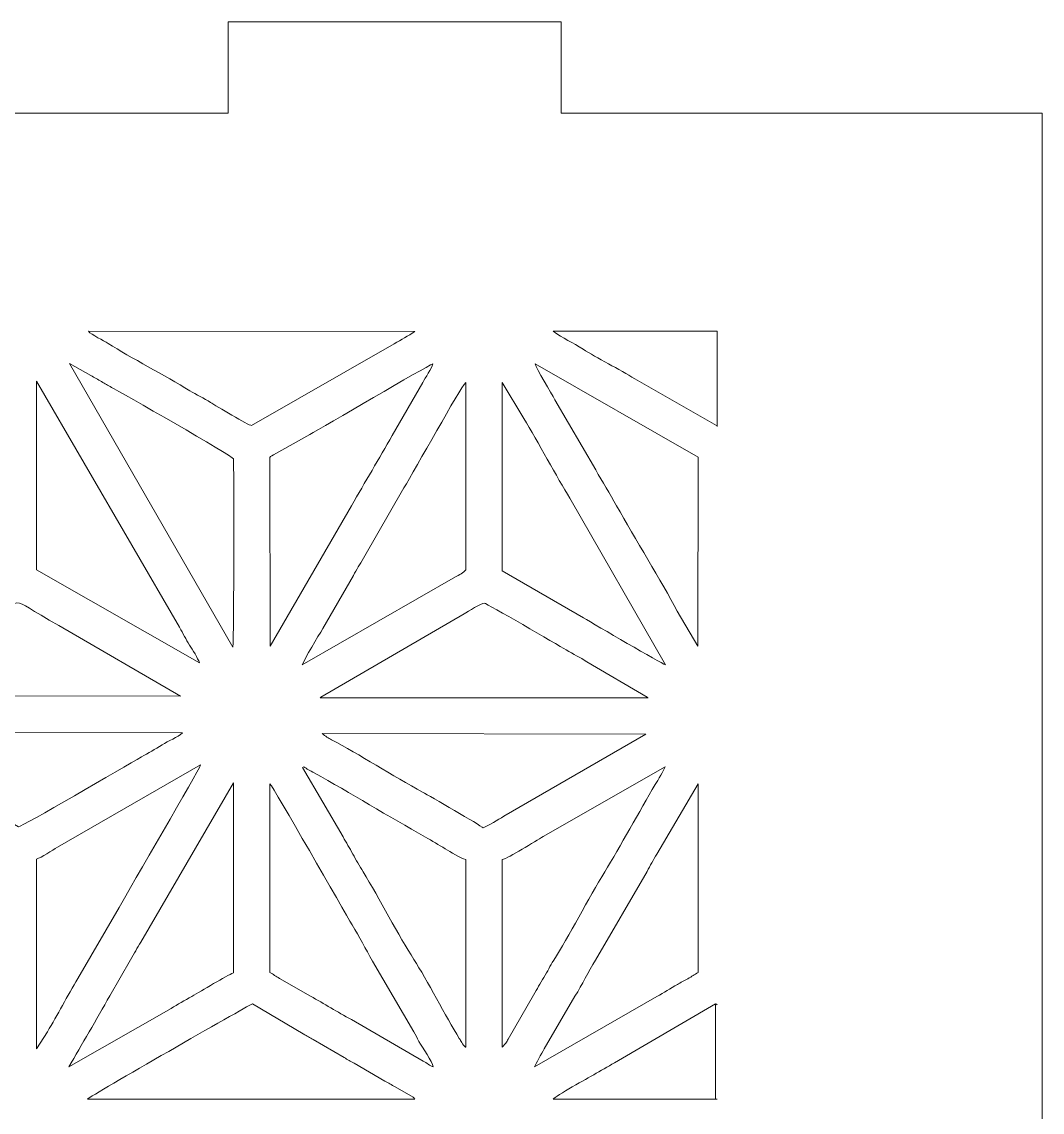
# Model space of a CAD drawing. Header units: inches. Extents: x -60.4 to -14.9, y -20.3 to 14.1.
# Drawn here: x -16.454 to -14.879, y 9.22 to 10.905 of the extents above; entities that cross this region are included whole.
import ezdxf

# ---------------------------------------------------------------- set-up
doc = ezdxf.new("R2010")
doc.units = ezdxf.units.IN
doc.header["$MEASUREMENT"] = 0
doc.layers.add('Master Desktop', color=7, linetype='Continuous', plot=False)

msp = doc.modelspace()

# ---------------------------------------------------------------- linework, layer by layer
at = {"layer": 'Master Desktop', "lineweight": 9}
msp.add_open_spline([(-15.6213, 10.7637), (-15.6213, 10.7637), (-15.6213, 10.9047), (-15.6213, 10.9047), (-15.6213, 10.9047), (-15.6213, 10.9047), (-16.1355, 10.9047), (-16.1355, 10.9047), (-16.1355, 10.9047), (-16.1355, 10.9047), (-16.1355, 10.7637), (-16.1355, 10.7637)], degree=3, knots=[0, 0, 0, 0, 0.25, 0.25, 0.25, 0.25, 0.5, 0.5, 0.5, 0.5, 1, 1, 1, 1], dxfattribs=at)
for points in [[(-19.6119, 10.7638), (-19.6119, 10.7638), (-16.1355, 10.7638), (-16.1355, 10.7638)], [(-15.6213, 10.7638), (-15.6213, 10.7638), (-14.8786, 10.7638), (-14.8786, 10.7638)]]:
    msp.add_open_spline(points, degree=3, dxfattribs=at)
at = {"layer": 'Master Desktop', "lineweight": 18}
msp.add_open_spline([(-14.8786, 10.7638), (-14.8786, 10.7638), (-14.8786, -11.49), (-14.8786, -11.49), (-14.8786, -11.49), (-14.8786, -11.49), (-14.8786, -11.6795), (-14.8786, -11.6795)], degree=3, knots=[0, 0, 0, 0, 0.333333, 0.333333, 0.333333, 0.333333, 1, 1, 1, 1], dxfattribs=at)
at = {"layer": 'Master Desktop', "color": 5, "lineweight": 9}
for points, knots in [([(-15.8477, 10.4265), (-15.8576, 10.4195), (-15.8686, 10.4134), (-15.8792, 10.4075), (-15.8792, 10.4075), (-15.8792, 10.4075), (-16.0996, 10.2811), (-16.0996, 10.2811), (-16.0996, 10.2811), (-16.1034, 10.281), (-16.1554, 10.3118), (-16.1628, 10.3166), (-16.1628, 10.3166), (-16.1735, 10.3235), (-16.1848, 10.3285), (-16.1951, 10.3349), (-16.1951, 10.3349), (-16.2334, 10.3586), (-16.2859, 10.3856), (-16.3212, 10.408), (-16.3212, 10.408), (-16.3279, 10.4122), (-16.3472, 10.421), (-16.3514, 10.4267), (-16.3514, 10.4267), (-16.3514, 10.4267), (-15.8477, 10.4265), (-15.8477, 10.4265)], [0, 0, 0, 0, 0.125, 0.125, 0.125, 0.125, 0.25, 0.25, 0.25, 0.25, 0.375, 0.375, 0.375, 0.375, 0.5, 0.5, 0.5, 0.5, 0.625, 0.625, 0.625, 0.625, 0.75, 0.75, 0.75, 0.75, 1, 1, 1, 1]), ([(-15.3803, 10.2816), (-15.381, 10.2813), (-15.3815, 10.2811), (-15.3817, 10.2811), (-15.3817, 10.2811), (-15.3817, 10.2811), (-15.5079, 10.3532), (-15.5079, 10.3532), (-15.5079, 10.3532), (-15.5302, 10.3672), (-15.5675, 10.3862), (-15.5877, 10.399), (-15.5877, 10.399), (-15.6035, 10.409), (-15.6185, 10.4159), (-15.6336, 10.4266), (-15.6336, 10.4266), (-15.6336, 10.4266), (-15.5067, 10.4266), (-15.3803, 10.4266)], [0, 0, 0, 0, 0.166667, 0.166667, 0.166667, 0.166667, 0.333333, 0.333333, 0.333333, 0.333333, 0.5, 0.5, 0.5, 0.5, 0.666667, 0.666667, 0.666667, 0.666667, 1, 1, 1, 1]), ([(-16.3806, 10.3768), (-16.3806, 10.3768), (-16.3479, 10.3584), (-16.3479, 10.3584), (-16.3479, 10.3584), (-16.3425, 10.355), (-16.3369, 10.3522), (-16.3312, 10.349), (-16.3312, 10.349), (-16.3253, 10.3457), (-16.3223, 10.3433), (-16.3158, 10.3399), (-16.3158, 10.3399), (-16.3042, 10.3337), (-16.1287, 10.2341), (-16.1275, 10.2295), (-16.1275, 10.2295), (-16.127, 10.2276), (-16.1264, 9.9554), (-16.1285, 9.9388), (-16.1285, 9.9388), (-16.1285, 9.9388), (-16.3806, 10.3768), (-16.3806, 10.3768)], [0, 0, 0, 0, 0.142857, 0.142857, 0.142857, 0.142857, 0.285714, 0.285714, 0.285714, 0.285714, 0.428571, 0.428571, 0.428571, 0.428571, 0.571429, 0.571429, 0.571429, 0.571429, 0.714286, 0.714286, 0.714286, 0.714286, 1, 1, 1, 1]), ([(-16.0714, 10.2278), (-16.0714, 10.2345), (-16.0704, 10.2328), (-16.0655, 10.2356), (-16.0655, 10.2356), (-16.0655, 10.2356), (-16.0096, 10.2671), (-16.0096, 10.2671), (-16.0096, 10.2671), (-15.9895, 10.2784), (-15.8305, 10.3722), (-15.8195, 10.3764), (-15.8195, 10.3764), (-15.8217, 10.369), (-15.8311, 10.3546), (-15.8351, 10.3476), (-15.8351, 10.3476), (-15.8351, 10.3476), (-15.8826, 10.2658), (-15.8826, 10.2658), (-15.8826, 10.2658), (-15.9021, 10.2303), (-15.9246, 10.1937), (-15.9452, 10.1572), (-15.9452, 10.1572), (-15.9452, 10.1572), (-16.071, 9.9402), (-16.071, 9.9402), (-16.071, 9.9402), (-16.071, 9.9402), (-16.0714, 10.2278), (-16.0714, 10.2278)], [0, 0, 0, 0, 0.111111, 0.111111, 0.111111, 0.111111, 0.222222, 0.222222, 0.222222, 0.222222, 0.333333, 0.333333, 0.333333, 0.333333, 0.444444, 0.444444, 0.444444, 0.444444, 0.555556, 0.555556, 0.555556, 0.555556, 0.666667, 0.666667, 0.666667, 0.666667, 0.777778, 0.777778, 0.777778, 0.777778, 1, 1, 1, 1]), ([(-15.4099, 10.2321), (-15.4099, 10.2321), (-15.4103, 9.9402), (-15.4103, 9.9402), (-15.4103, 9.9402), (-15.4103, 9.9402), (-15.4421, 9.9944), (-15.4421, 9.9944), (-15.4421, 9.9944), (-15.4666, 10.0404), (-15.5077, 10.107), (-15.536, 10.1572), (-15.536, 10.1572), (-15.5466, 10.176), (-15.5574, 10.194), (-15.5681, 10.2126), (-15.5681, 10.2126), (-15.5681, 10.2126), (-15.631, 10.3208), (-15.631, 10.3208), (-15.631, 10.3208), (-15.6367, 10.3311), (-15.6597, 10.3694), (-15.6617, 10.3764), (-15.6617, 10.3764), (-15.6617, 10.3764), (-15.4099, 10.2321), (-15.4099, 10.2321)], [0, 0, 0, 0, 0.125, 0.125, 0.125, 0.125, 0.25, 0.25, 0.25, 0.25, 0.375, 0.375, 0.375, 0.375, 0.5, 0.5, 0.5, 0.5, 0.625, 0.625, 0.625, 0.625, 0.75, 0.75, 0.75, 0.75, 1, 1, 1, 1]), ([(-16.4316, 10.3495), (-16.4316, 10.3495), (-16.2111, 9.9694), (-16.2111, 9.9694), (-16.2111, 9.9694), (-16.2053, 9.9595), (-16.2011, 9.9509), (-16.1952, 9.9418), (-16.1952, 9.9418), (-16.1908, 9.935), (-16.1825, 9.9215), (-16.1801, 9.9145), (-16.1801, 9.9145), (-16.1801, 9.9145), (-16.4315, 10.0582), (-16.4315, 10.0582), (-16.4315, 10.0582), (-16.4315, 10.0582), (-16.4316, 10.3495), (-16.4316, 10.3495)], [0, 0, 0, 0, 0.166667, 0.166667, 0.166667, 0.166667, 0.333333, 0.333333, 0.333333, 0.333333, 0.5, 0.5, 0.5, 0.5, 0.666667, 0.666667, 0.666667, 0.666667, 1, 1, 1, 1]), ([(-16.0212, 9.9114), (-16.0177, 9.9215), (-15.9966, 9.955), (-15.9896, 9.9677), (-15.9896, 9.9677), (-15.9896, 9.9677), (-15.9424, 10.0496), (-15.9424, 10.0496), (-15.9424, 10.0496), (-15.9373, 10.0589), (-15.9323, 10.0666), (-15.9269, 10.0761), (-15.9269, 10.0761), (-15.9269, 10.0761), (-15.8644, 10.1848), (-15.8644, 10.1848), (-15.8644, 10.1848), (-15.8469, 10.2125), (-15.7784, 10.3385), (-15.7687, 10.3475), (-15.7687, 10.3475), (-15.7687, 10.3475), (-15.7687, 10.0583), (-15.7687, 10.0583), (-15.7687, 10.0583), (-15.7718, 10.0532), (-15.7792, 10.0506), (-15.7846, 10.0472), (-15.7846, 10.0472), (-15.7846, 10.0472), (-16.0212, 9.9114), (-16.0212, 9.9114)], [0, 0, 0, 0, 0.111111, 0.111111, 0.111111, 0.111111, 0.222222, 0.222222, 0.222222, 0.222222, 0.333333, 0.333333, 0.333333, 0.333333, 0.444444, 0.444444, 0.444444, 0.444444, 0.555556, 0.555556, 0.555556, 0.555556, 0.666667, 0.666667, 0.666667, 0.666667, 0.777778, 0.777778, 0.777778, 0.777778, 1, 1, 1, 1]), ([(-15.7126, 10.3475), (-15.7126, 10.3475), (-15.6789, 10.2921), (-15.6789, 10.2921), (-15.6789, 10.2921), (-15.6579, 10.2568), (-15.6275, 10.1999), (-15.6081, 10.1691), (-15.6081, 10.1691), (-15.6081, 10.1691), (-15.4601, 9.9114), (-15.4601, 9.9114), (-15.4601, 9.9114), (-15.4684, 9.9143), (-15.5673, 9.9729), (-15.5871, 9.9839), (-15.5871, 9.9839), (-15.5871, 9.9839), (-15.7126, 10.0566), (-15.7126, 10.0566), (-15.7126, 10.0566), (-15.7126, 10.0566), (-15.7126, 10.3475), (-15.7126, 10.3475)], [0, 0, 0, 0, 0.142857, 0.142857, 0.142857, 0.142857, 0.285714, 0.285714, 0.285714, 0.285714, 0.428571, 0.428571, 0.428571, 0.428571, 0.571429, 0.571429, 0.571429, 0.571429, 0.714286, 0.714286, 0.714286, 0.714286, 1, 1, 1, 1]), ([(-16.5237, 9.9725), (-16.4387, 10.0159), (-16.4863, 10.0213), (-16.3972, 9.972), (-16.3972, 9.972), (-16.3972, 9.972), (-16.2091, 9.8631), (-16.2091, 9.8631), (-16.2091, 9.8631), (-16.2091, 9.8631), (-16.7118, 9.8635), (-16.7118, 9.8635), (-16.7118, 9.8635), (-16.7118, 9.8635), (-16.5237, 9.9725), (-16.5237, 9.9725)], [0, 0, 0, 0, 0.2, 0.2, 0.2, 0.2, 0.4, 0.4, 0.4, 0.4, 0.6, 0.6, 0.6, 0.6, 1, 1, 1, 1]), ([(-15.9937, 9.8603), (-15.9934, 9.8606), (-15.9929, 9.8611), (-15.9926, 9.8613), (-15.9926, 9.8613), (-15.9926, 9.8613), (-15.7713, 9.9903), (-15.7713, 9.9903), (-15.7713, 9.9903), (-15.7655, 9.9936), (-15.7442, 10.007), (-15.7401, 10.0067), (-15.7401, 10.0067), (-15.7366, 10.0065), (-15.6274, 9.9426), (-15.6138, 9.9345), (-15.6138, 9.9345), (-15.6026, 9.9278), (-15.5926, 9.9231), (-15.5816, 9.9161), (-15.5816, 9.9161), (-15.5816, 9.9161), (-15.4887, 9.8613), (-15.4887, 9.8613), (-15.4887, 9.8613), (-15.4885, 9.8617), (-15.4879, 9.8606), (-15.4869, 9.8603), (-15.4869, 9.8603), (-15.4869, 9.8603), (-15.9937, 9.8603), (-15.9937, 9.8603)], [0, 0, 0, 0, 0.111111, 0.111111, 0.111111, 0.111111, 0.222222, 0.222222, 0.222222, 0.222222, 0.333333, 0.333333, 0.333333, 0.333333, 0.444444, 0.444444, 0.444444, 0.444444, 0.555556, 0.555556, 0.555556, 0.555556, 0.666667, 0.666667, 0.666667, 0.666667, 0.777778, 0.777778, 0.777778, 0.777778, 1, 1, 1, 1]), ([(-16.2063, 9.8063), (-16.2135, 9.7999), (-16.2289, 9.7936), (-16.2378, 9.7879), (-16.2378, 9.7879), (-16.2484, 9.7811), (-16.2591, 9.7752), (-16.2698, 9.7692), (-16.2698, 9.7692), (-16.2968, 9.7538), (-16.4553, 9.6611), (-16.4593, 9.6611), (-16.4593, 9.6611), (-16.4593, 9.6611), (-16.7118, 9.8067), (-16.7118, 9.8067), (-16.7118, 9.8067), (-16.7118, 9.8067), (-16.2063, 9.8063), (-16.2063, 9.8063)], [0, 0, 0, 0, 0.166667, 0.166667, 0.166667, 0.166667, 0.333333, 0.333333, 0.333333, 0.333333, 0.5, 0.5, 0.5, 0.5, 0.666667, 0.666667, 0.666667, 0.666667, 1, 1, 1, 1]), ([(-15.7421, 9.6596), (-15.7461, 9.6639), (-15.825, 9.709), (-15.8354, 9.7147), (-15.8354, 9.7147), (-15.8808, 9.7397), (-15.9345, 9.7737), (-15.976, 9.7958), (-15.976, 9.7958), (-15.9812, 9.7986), (-15.9853, 9.8007), (-15.9904, 9.8054), (-15.9904, 9.8054), (-15.9904, 9.8054), (-15.4906, 9.8046), (-15.4906, 9.8046), (-15.4906, 9.8046), (-15.4906, 9.8046), (-15.7101, 9.6775), (-15.7101, 9.6775), (-15.7101, 9.6775), (-15.7187, 9.6722), (-15.7335, 9.663), (-15.7421, 9.6596)], [0, 0, 0, 0, 0.142857, 0.142857, 0.142857, 0.142857, 0.285714, 0.285714, 0.285714, 0.285714, 0.428571, 0.428571, 0.428571, 0.428571, 0.571429, 0.571429, 0.571429, 0.571429, 0.714286, 0.714286, 0.714286, 0.714286, 1, 1, 1, 1]), ([(-16.4315, 9.6114), (-16.4248, 9.6135), (-16.4071, 9.6254), (-16.3994, 9.6298), (-16.3994, 9.6298), (-16.3994, 9.6298), (-16.1783, 9.7568), (-16.1783, 9.7568), (-16.1783, 9.7568), (-16.1824, 9.746), (-16.2866, 9.5685), (-16.3043, 9.5364), (-16.3043, 9.5364), (-16.3043, 9.5364), (-16.3678, 9.4269), (-16.3678, 9.4269), (-16.3678, 9.4269), (-16.3838, 9.401), (-16.3995, 9.3696), (-16.4149, 9.3448), (-16.4149, 9.3448), (-16.4149, 9.3448), (-16.4316, 9.3184), (-16.4316, 9.3184), (-16.4316, 9.3184), (-16.4316, 9.3184), (-16.4315, 9.6114), (-16.4315, 9.6114)], [0, 0, 0, 0, 0.125, 0.125, 0.125, 0.125, 0.25, 0.25, 0.25, 0.25, 0.375, 0.375, 0.375, 0.375, 0.5, 0.5, 0.5, 0.5, 0.625, 0.625, 0.625, 0.625, 0.75, 0.75, 0.75, 0.75, 1, 1, 1, 1]), ([(-15.9583, 9.6457), (-15.9583, 9.6457), (-16.0208, 9.7528), (-16.0208, 9.7528), (-16.0208, 9.7528), (-16.0208, 9.7528), (-16.019, 9.7541), (-16.019, 9.7541), (-16.019, 9.7541), (-16.0143, 9.7506), (-16.0091, 9.7481), (-16.0028, 9.7446), (-16.0028, 9.7446), (-15.9479, 9.7143), (-15.8873, 9.6766), (-15.8311, 9.6455), (-15.8311, 9.6455), (-15.8203, 9.6395), (-15.8111, 9.6334), (-15.8004, 9.6273), (-15.8004, 9.6273), (-15.7924, 9.6228), (-15.777, 9.6126), (-15.7687, 9.6106), (-15.7687, 9.6106), (-15.7687, 9.6106), (-15.7688, 9.3207), (-15.7688, 9.3207), (-15.7688, 9.3207), (-15.7692, 9.3209), (-15.7696, 9.3214), (-15.7699, 9.3216), (-15.7699, 9.3216), (-15.7699, 9.3216), (-15.7728, 9.3247), (-15.7728, 9.3247), (-15.7728, 9.3247), (-15.7741, 9.3265), (-15.7735, 9.3259), (-15.7748, 9.328), (-15.7748, 9.328), (-15.7765, 9.3309), (-15.7768, 9.3314), (-15.7788, 9.3345), (-15.7788, 9.3345), (-15.7995, 9.3673), (-15.8289, 9.4254), (-15.849, 9.4565), (-15.849, 9.4565), (-15.8715, 9.4913), (-15.9029, 9.5522), (-15.9271, 9.5915), (-15.9271, 9.5915), (-15.933, 9.6012), (-15.9382, 9.6101), (-15.9431, 9.6191), (-15.9431, 9.6191), (-15.9483, 9.6288), (-15.9532, 9.6365), (-15.9583, 9.6457)], [0, 0, 0, 0, 0.0625, 0.0625, 0.0625, 0.0625, 0.125, 0.125, 0.125, 0.125, 0.1875, 0.1875, 0.1875, 0.1875, 0.25, 0.25, 0.25, 0.25, 0.3125, 0.3125, 0.3125, 0.3125, 0.375, 0.375, 0.375, 0.375, 0.4375, 0.4375, 0.4375, 0.4375, 0.5, 0.5, 0.5, 0.5, 0.5625, 0.5625, 0.5625, 0.5625, 0.625, 0.625, 0.625, 0.625, 0.6875, 0.6875, 0.6875, 0.6875, 0.75, 0.75, 0.75, 0.75, 0.8125, 0.8125, 0.8125, 0.8125, 0.875, 0.875, 0.875, 0.875, 1, 1, 1, 1]), ([(-15.7126, 9.6106), (-15.7025, 9.613), (-15.6617, 9.6391), (-15.649, 9.6461), (-15.649, 9.6461), (-15.649, 9.6461), (-15.4607, 9.7541), (-15.4607, 9.7541), (-15.4607, 9.7541), (-15.463, 9.7488), (-15.4721, 9.7333), (-15.4761, 9.7266), (-15.4761, 9.7266), (-15.5002, 9.6861), (-15.5306, 9.6298), (-15.5542, 9.5915), (-15.5542, 9.5915), (-15.5782, 9.5526), (-15.6104, 9.4902), (-15.633, 9.4554), (-15.633, 9.4554), (-15.6391, 9.446), (-15.6419, 9.438), (-15.6482, 9.4287), (-15.6482, 9.4287), (-15.6546, 9.4192), (-15.6581, 9.4111), (-15.6644, 9.4012), (-15.6644, 9.4012), (-15.6644, 9.4012), (-15.7032, 9.3335), (-15.7032, 9.3335), (-15.7032, 9.3335), (-15.7048, 9.3309), (-15.7052, 9.3298), (-15.7071, 9.3269), (-15.7071, 9.3269), (-15.7071, 9.3269), (-15.7126, 9.3207), (-15.7126, 9.3207), (-15.7126, 9.3207), (-15.7126, 9.3207), (-15.7126, 9.6106), (-15.7126, 9.6106)], [0, 0, 0, 0, 0.083333, 0.083333, 0.083333, 0.083333, 0.166667, 0.166667, 0.166667, 0.166667, 0.25, 0.25, 0.25, 0.25, 0.333333, 0.333333, 0.333333, 0.333333, 0.416667, 0.416667, 0.416667, 0.416667, 0.5, 0.5, 0.5, 0.5, 0.583333, 0.583333, 0.583333, 0.583333, 0.666667, 0.666667, 0.666667, 0.666667, 0.75, 0.75, 0.75, 0.75, 0.833333, 0.833333, 0.833333, 0.833333, 1, 1, 1, 1]), ([(-16.3817, 9.2905), (-16.3624, 9.3246), (-16.3389, 9.3635), (-16.3185, 9.4003), (-16.3185, 9.4003), (-16.3185, 9.4003), (-16.2865, 9.4557), (-16.2865, 9.4557), (-16.2865, 9.4557), (-16.2808, 9.4657), (-16.2762, 9.4742), (-16.2705, 9.4833), (-16.2705, 9.4833), (-16.2705, 9.4833), (-16.1276, 9.7293), (-16.1276, 9.7293), (-16.1276, 9.7293), (-16.1276, 9.7293), (-16.1275, 9.4358), (-16.1275, 9.4358), (-16.1275, 9.4358), (-16.1383, 9.4316), (-16.1773, 9.4074), (-16.1918, 9.3994), (-16.1918, 9.3994), (-16.2035, 9.3929), (-16.2134, 9.3869), (-16.2239, 9.3808), (-16.2239, 9.3808), (-16.2239, 9.3808), (-16.3817, 9.2905), (-16.3817, 9.2905)], [0, 0, 0, 0, 0.111111, 0.111111, 0.111111, 0.111111, 0.222222, 0.222222, 0.222222, 0.222222, 0.333333, 0.333333, 0.333333, 0.333333, 0.444444, 0.444444, 0.444444, 0.444444, 0.555556, 0.555556, 0.555556, 0.555556, 0.666667, 0.666667, 0.666667, 0.666667, 0.777778, 0.777778, 0.777778, 0.777778, 1, 1, 1, 1]), ([(-16.0712, 9.7279), (-16.0653, 9.7217), (-15.9571, 9.531), (-15.9442, 9.5097), (-15.9442, 9.5097), (-15.9333, 9.4917), (-15.9237, 9.4724), (-15.9127, 9.454), (-15.9127, 9.454), (-15.9127, 9.454), (-15.849, 9.3447), (-15.849, 9.3447), (-15.849, 9.3447), (-15.8462, 9.3396), (-15.844, 9.335), (-15.8411, 9.3299), (-15.8411, 9.3299), (-15.8354, 9.32), (-15.8208, 9.2988), (-15.8189, 9.2903), (-15.8189, 9.2903), (-15.8243, 9.2926), (-15.8289, 9.2962), (-15.8347, 9.2995), (-15.8347, 9.2995), (-15.8347, 9.2995), (-15.9455, 9.3634), (-15.9455, 9.3634), (-15.9455, 9.3634), (-15.9673, 9.3753), (-15.9871, 9.3879), (-16.0087, 9.3998), (-16.0087, 9.3998), (-16.0087, 9.3998), (-16.0564, 9.4271), (-16.0564, 9.4271), (-16.0564, 9.4271), (-16.0627, 9.4305), (-16.0655, 9.4334), (-16.0714, 9.4361), (-16.0714, 9.4361), (-16.0714, 9.4361), (-16.0712, 9.7279), (-16.0712, 9.7279)], [0, 0, 0, 0, 0.083333, 0.083333, 0.083333, 0.083333, 0.166667, 0.166667, 0.166667, 0.166667, 0.25, 0.25, 0.25, 0.25, 0.333333, 0.333333, 0.333333, 0.333333, 0.416667, 0.416667, 0.416667, 0.416667, 0.5, 0.5, 0.5, 0.5, 0.583333, 0.583333, 0.583333, 0.583333, 0.666667, 0.666667, 0.666667, 0.666667, 0.75, 0.75, 0.75, 0.75, 0.833333, 0.833333, 0.833333, 0.833333, 1, 1, 1, 1]), ([(-15.6624, 9.2903), (-15.6613, 9.2951), (-15.6513, 9.3117), (-15.6477, 9.3181), (-15.6477, 9.3181), (-15.6477, 9.3181), (-15.6001, 9.3998), (-15.6001, 9.3998), (-15.6001, 9.3998), (-15.5889, 9.4177), (-15.5794, 9.4371), (-15.5684, 9.4555), (-15.5684, 9.4555), (-15.5684, 9.4555), (-15.4888, 9.5924), (-15.4888, 9.5924), (-15.4888, 9.5924), (-15.4837, 9.6014), (-15.4794, 9.6099), (-15.4736, 9.6191), (-15.4736, 9.6191), (-15.4736, 9.6191), (-15.4099, 9.7279), (-15.4099, 9.7279), (-15.4099, 9.7279), (-15.4099, 9.7279), (-15.4099, 9.4361), (-15.4099, 9.4361), (-15.4099, 9.4361), (-15.4159, 9.4333), (-15.4192, 9.4301), (-15.426, 9.4265), (-15.426, 9.4265), (-15.4308, 9.4239), (-15.4373, 9.4206), (-15.4418, 9.4179), (-15.4418, 9.4179), (-15.4532, 9.4112), (-15.4625, 9.4052), (-15.4737, 9.3992), (-15.4737, 9.3992), (-15.4737, 9.3992), (-15.6624, 9.2903), (-15.6624, 9.2903)], [0, 0, 0, 0, 0.083333, 0.083333, 0.083333, 0.083333, 0.166667, 0.166667, 0.166667, 0.166667, 0.25, 0.25, 0.25, 0.25, 0.333333, 0.333333, 0.333333, 0.333333, 0.416667, 0.416667, 0.416667, 0.416667, 0.5, 0.5, 0.5, 0.5, 0.583333, 0.583333, 0.583333, 0.583333, 0.666667, 0.666667, 0.666667, 0.666667, 0.75, 0.75, 0.75, 0.75, 0.833333, 0.833333, 0.833333, 0.833333, 1, 1, 1, 1]), ([(-16.3532, 9.2407), (-16.3461, 9.2469), (-16.1102, 9.3821), (-16.0984, 9.3878), (-16.0984, 9.3878), (-16.0984, 9.3878), (-16.0198, 9.3414), (-16.0198, 9.3414), (-16.0198, 9.3414), (-16.0131, 9.3376), (-16.0103, 9.3364), (-16.0043, 9.3326), (-16.0043, 9.3326), (-16.0043, 9.3326), (-15.9567, 9.305), (-15.9567, 9.305), (-15.9567, 9.305), (-15.9513, 9.3015), (-15.9468, 9.2993), (-15.9411, 9.2961), (-15.9411, 9.2961), (-15.9411, 9.2961), (-15.8937, 9.2685), (-15.8937, 9.2685), (-15.8937, 9.2685), (-15.8885, 9.2656), (-15.8832, 9.2627), (-15.8779, 9.2597), (-15.8779, 9.2597), (-15.8779, 9.2597), (-15.8502, 9.2436), (-15.8502, 9.2436), (-15.8502, 9.2436), (-15.8474, 9.2413), (-15.8494, 9.2434), (-15.8473, 9.2404), (-15.8473, 9.2404), (-15.8473, 9.2404), (-16.3532, 9.2407), (-16.3532, 9.2407)], [0, 0, 0, 0, 0.090909, 0.090909, 0.090909, 0.090909, 0.181818, 0.181818, 0.181818, 0.181818, 0.272727, 0.272727, 0.272727, 0.272727, 0.363636, 0.363636, 0.363636, 0.363636, 0.454545, 0.454545, 0.454545, 0.454545, 0.545455, 0.545455, 0.545455, 0.545455, 0.636364, 0.636364, 0.636364, 0.636364, 0.727273, 0.727273, 0.727273, 0.727273, 0.818182, 0.818182, 0.818182, 0.818182, 1, 1, 1, 1]), ([(-15.3803, 9.2405), (-15.507, 9.2405), (-15.6339, 9.2404), (-15.6339, 9.2404), (-15.6339, 9.2404), (-15.6306, 9.2454), (-15.5792, 9.2737), (-15.5712, 9.2783), (-15.5712, 9.2783), (-15.5605, 9.2843), (-15.5497, 9.2908), (-15.539, 9.2968), (-15.539, 9.2968), (-15.539, 9.2968), (-15.3829, 9.3878), (-15.3829, 9.3878), (-15.3829, 9.3878), (-15.3821, 9.3874), (-15.3813, 9.387), (-15.3803, 9.3865)], [0, 0, 0, 0, 0.166667, 0.166667, 0.166667, 0.166667, 0.333333, 0.333333, 0.333333, 0.333333, 0.5, 0.5, 0.5, 0.5, 0.666667, 0.666667, 0.666667, 0.666667, 1, 1, 1, 1])]:
    msp.add_open_spline(points, degree=3, knots=knots, dxfattribs=at)
for points in [[(-15.3803, 10.4266), (-15.3803, 10.4266), (-15.3803, 10.2797), (-15.3803, 10.2797)], [(-15.3829, 9.3878), (-15.3829, 9.3878), (-15.3829, 9.2405), (-15.3829, 9.2405)]]:
    msp.add_open_spline(points, degree=3, dxfattribs=at)

doc.saveas('drawing.dxf')
